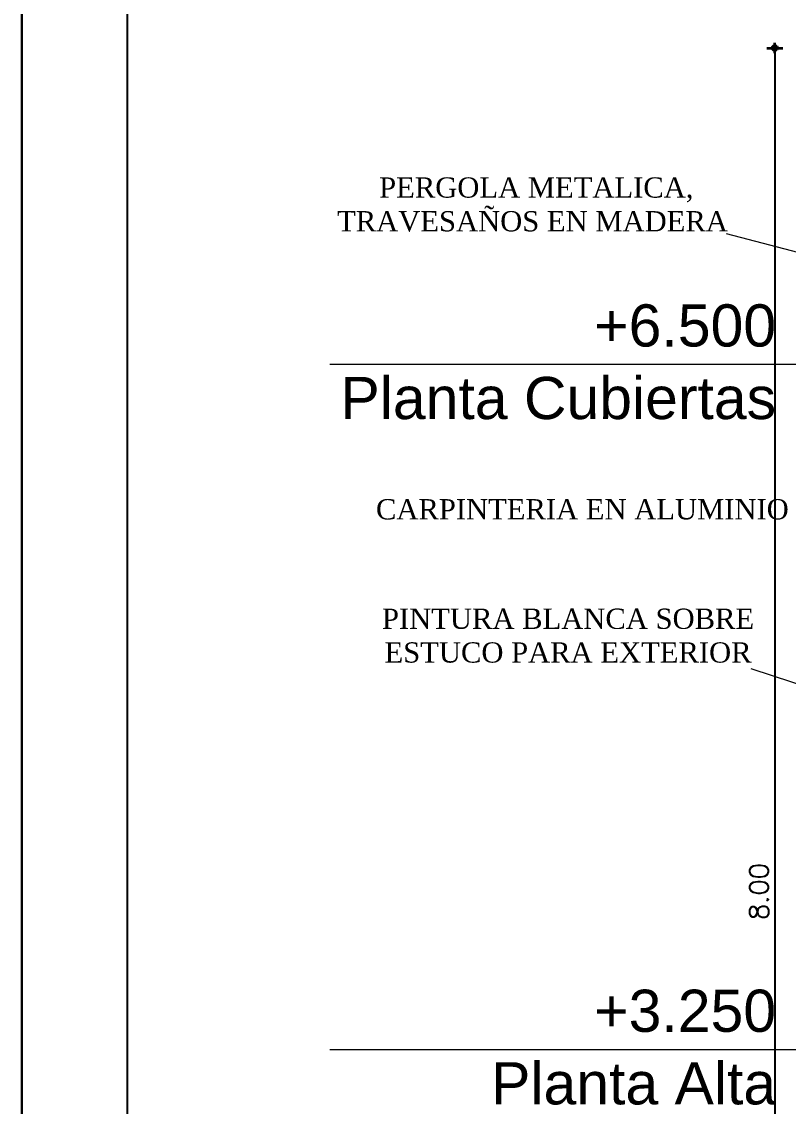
# Model space of a CAD drawing. Header units: metres. Extents: x -50 to 76, y -61 to 14.
# Drawn here: x 15.96 to 19.6, y -35.82 to -30.67 of the extents above; entities that cross this region are included whole.
import ezdxf

# ---------------------------------------------------------------- set-up
doc = ezdxf.new("R2010")
doc.units = ezdxf.units.M
doc.header["$MEASUREMENT"] = 0
doc.layers.add('1 NIVELES', color=145, linetype='Continuous', lineweight=18)
doc.layers.add('COTAS', color=251, linetype='Continuous', lineweight=35)
doc.layers.add('TEXT', color=4, linetype='Continuous')
doc.styles.add('ARIAL', font='CENTURY.TTF')
doc.styles.add('cotas', font='romans.shx')
doc.styles.add('Estilo_Generado_1', font='arial.ttf')
doc.dimstyles.new('COT-50', dxfattribs={"dimscale": 0.5, "dimtxt": 0.18, "dimasz": 0.05, "dimexe": 0.08, "dimexo": 0.1, "dimgap": 0.06, "dimtad": 1, "dimzin": 4, "dimdsep": 46, "dimtxsty": 'cotas', "dimblk1": 'COTA', "dimblk2": 'COTA', "dimsah": 1, "dimcen": 0.09, "dimse1": 1, "dimse2": 1, "dimclrd": 256, "dimclre": 253, "dimclrt": 14, "dimadec": 0, "dimazin": 0, "dimtfac": 1, "dimtix": 1, "dimtmove": 0, "dimatfit": 3, "dimldrblk": 'COTA', "dimfxl": 1, "dimtfill": 1, "dimtfillclr": 256, "dimtolj": 1, "dimtzin": 12, "dimarcsym": 0})

# ---------------------------------------------------------------- blocks, each defined once
blk = doc.blocks.new('COTA')
for p, q in [((-1, 0), (1, 0)), ((0, 1.5), (0, -1.5))]:
    blk.add_line(p, q)
blk.add_circle((0, 0), 0.5)
blk = doc.blocks.new('*D752')
at = {"layer": 'COTAS', "lineweight": -2, "transparency": 16777216}
blk.add_line((19.5324, -30.8213), (19.5324, -38.7713), dxfattribs=at)
at = {"layer": 'Defpoints', "color": 0, "transparency": 16777216}
for p in [(23.5338, -30.7963), (19.5324, -38.7963), (23.5338, -38.7963)]:
    blk.add_point(p, dxfattribs=at)
at = {"layer": 'COTAS', "lineweight": -2, "transparency": 16777216, "xscale": 0.025, "yscale": 0.025, "zscale": 0.025}
for p, rotation in [((19.5324, -30.7963), 90), ((19.5324, -38.7963), 270)]:
    blk.add_blockref('COTA', p, dxfattribs=dict(at, rotation=rotation))
at = {"layer": 'COTAS', "color": 14, "transparency": 16777216, "insert": (19.4574, -34.7963), "char_height": 0.09, "attachment_point": 5, "rotation": 90, "style": 'cotas', "bg_fill": 3, "box_fill_scale": 1.25, "bg_fill_color": 256, "bg_fill_true_color": 13158600, "bg_fill_transparency": 0}
blk.add_mtext('\\A1;8.00', dxfattribs=at)

msp = doc.modelspace()

# ---------------------------------------------------------------- linework, layer by layer
for p, q in [((15.9614, -60.8303), (15.9614, -25.8303)), ((15.9614, -25.8303), (15.9614, -60.8303)), ((15.9614, -25.8303), (15.9614, -60.8303)), ((16.4614, -26.3303), (16.4614, -60.3303))]:
    msp.add_line(p, q)
at = {"layer": '1 NIVELES'}
for p, q in [((17.4221, -32.2963), (20.0338, -32.2963)), ((17.4221, -35.5463), (20.0338, -35.5463))]:
    msp.add_line(p, q, dxfattribs=at)

# ---------------------------------------------------------------- texts
at = {"layer": '1 NIVELES', "char_height": 0.2, "attachment_point": 3, "line_spacing_factor": 1.032047, "style": 'Estilo_Generado_1'}
for s, insert in [('\\A1;\\pxqr,t0;+6.500\\PPlanta Cubiertas', (19.5382, -32.012)), ('\\A1;\\pxqr,t0;+3.250\\PPlanta Alta', (19.5382, -35.262))]:
    msp.add_mtext(s, dxfattribs=dict(at, insert=insert))
at = {"layer": 'TEXT', "insert": (18.3831, -31.4098), "char_height": 0.096, "width": 2.052076, "attachment_point": 2, "style": 'ARIAL'}
msp.add_mtext(' PERGOLA METALICA,\\PTRAVESAÑOS EN MADERA', dxfattribs=at)

# ---------------------------------------------------------------- next in the draw order: dimensions: what is measured, and where the dimension line sits
at = {"layer": 'COTAS'}
dim = msp.add_linear_dim(base=(19.5324, -38.7963), p1=(23.5338, -30.7963), p2=(23.5338, -38.7963), angle=90, dimstyle='COT-50', dxfattribs=at)
dim.commit()
dim.dimension.update_dxf_attribs({"geometry": '*D752', "text_midpoint": (19.4574, -34.7963)})

# ---------------------------------------------------------------- next in the draw order: linework, layer by layer
at = {"layer": '1 NIVELES'}
for p, q in [((19.3012, -31.6767), (22.0956, -32.4029)), ((19.419, -33.7381), (21.1219, -34.3078))]:
    msp.add_line(p, q, dxfattribs=at)

# ---------------------------------------------------------------- next in the draw order: texts
at = {"layer": 'TEXT', "char_height": 0.096, "attachment_point": 2, "style": 'ARIAL'}
for s, insert, width in [(' CARPINTERIA EN ALUMINIO', (18.6016, -32.9357), 2.052076), ('PINTURA BLANCA SOBRE ESTUCO PARA EXTERIOR', (18.5518, -33.4548), 2.184598)]:
    msp.add_mtext(s, dxfattribs=dict(at, insert=insert, width=width))

doc.saveas('drawing.dxf')
